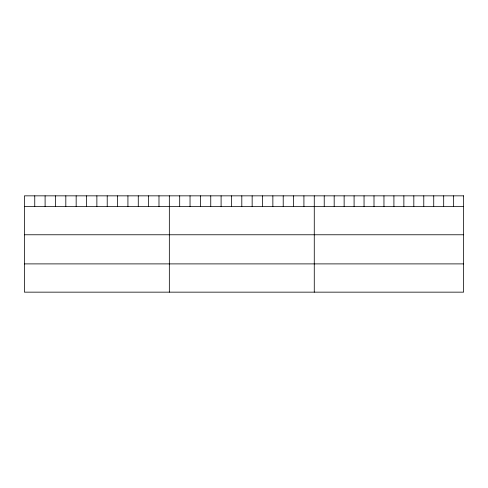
<?xml version="1.0" encoding="UTF-8"?>
<svg xmlns="http://www.w3.org/2000/svg" width="488" height="488" viewBox="0 0 488 488"><rect width="100%" height="100%" fill="white"/><g stroke="black" fill="none" stroke-linecap="round" stroke-linejoin="round"><path stroke-width="0.73" d="M24.4 206.509L463.6 206.509M24.4 234.771L463.6 234.771M24.4 263.892L463.6 263.892M453.645 195.847L453.645 206.509M443.69 195.847L443.69 206.509M433.734 195.847L433.734 206.509M423.779 195.847L423.779 206.509M413.824 195.847L413.824 206.509M403.869 195.847L403.869 206.509M393.914 195.847L393.914 206.509M383.958 195.847L383.958 206.509M374.003 195.847L374.003 206.509M364.048 195.847L364.048 206.509M354.093 195.847L354.093 206.509M344.138 195.847L344.138 206.509M334.182 195.847L334.182 206.509M324.227 195.847L324.227 206.509M314.272 195.847L314.272 292.153M303.92 195.847L303.92 206.509M293.569 195.847L293.569 206.509M283.217 195.847L283.217 206.509M272.859 195.847L272.859 206.509M262.507 195.847L262.507 206.509M252.156 195.847L252.156 206.509M241.804 195.847L241.804 206.509M231.452 195.847L231.452 206.509M221.101 195.847L221.101 206.509M210.749 195.847L210.749 206.509M200.391 195.847L200.391 206.509M190.039 195.847L190.039 206.509M179.688 195.847L179.688 206.509M169.336 195.847L169.336 292.153M158.984 195.847L158.984 206.509M148.633 195.847L148.633 206.509M138.281 195.847L138.281 206.509M127.923 195.847L127.923 206.509M117.571 195.847L117.571 206.509M107.22 195.847L107.22 206.509M96.868 195.847L96.868 206.509M86.516 195.847L86.516 206.509M76.165 195.847L76.165 206.509M65.813 195.847L65.813 206.509M55.455 195.847L55.455 206.509M45.103 195.847L45.103 206.509M34.752 195.847L34.752 206.509M463.6 195.847L24.4 195.847L24.4 292.153L463.6 292.153L463.6 195.847"/></g></svg>
